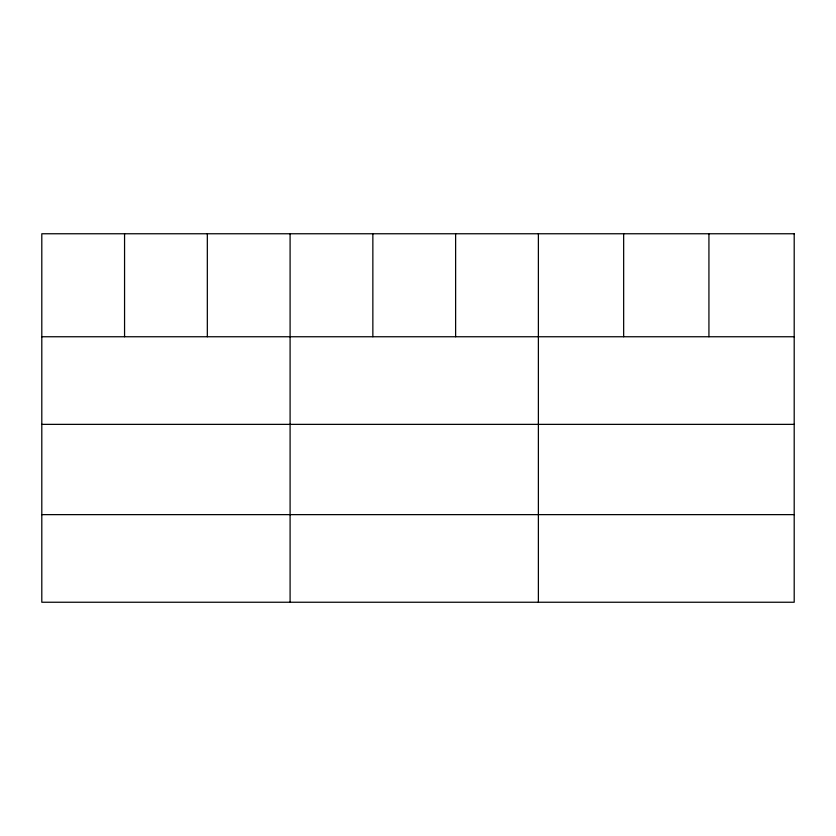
<?xml version="1.0" encoding="UTF-8"?>
<svg xmlns="http://www.w3.org/2000/svg" width="836" height="836" viewBox="0 0 836 836"><rect width="100%" height="100%" fill="white"/><g stroke="black" fill="none" stroke-linecap="round" stroke-linejoin="round"><path stroke-width="1.25" d="M41.8 336.751L794.2 336.751M41.8 424.364L794.2 424.364M41.8 514.631L794.2 514.631M708.928 233.756L708.928 336.751M623.656 233.756L623.656 336.751M538.384 233.756L538.384 602.244M455.62 233.756L455.62 336.751M372.856 233.756L372.856 336.751M290.092 233.756L290.092 602.244M207.328 233.756L207.328 336.751M124.564 233.756L124.564 336.751M794.2 233.756L41.8 233.756L41.8 602.244L794.2 602.244L794.2 233.756"/></g></svg>
